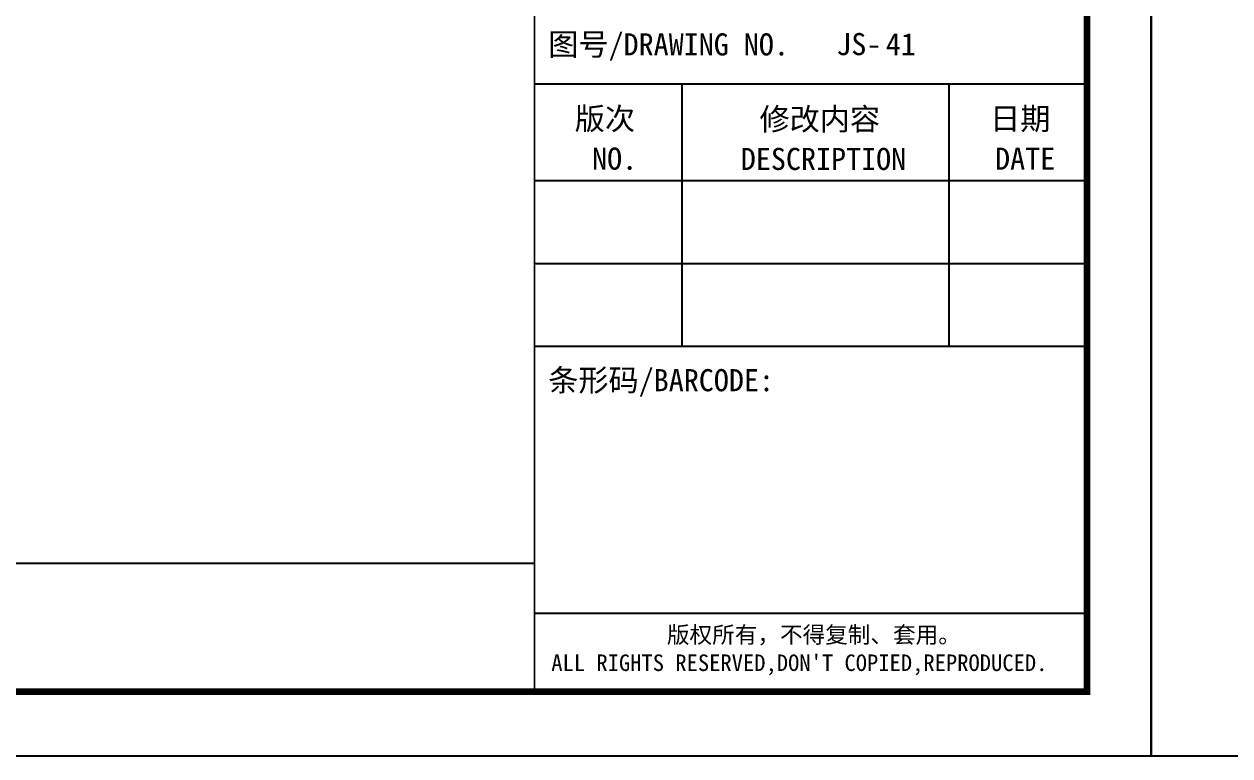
# Model space of a CAD drawing. Extents: x -737978 to 768813, y -372247 to 1140308.
# Drawn here: x -570573 to -565880, y -338663 to -335814 of the extents above; entities that cross this region are included whole.
import ezdxf
from ezdxf.enums import TextEntityAlignment as Align

# ---------------------------------------------------------------- set-up
doc = ezdxf.new("R2010")
doc.units = 0
doc.header["$LTSCALE"] = 10
doc.header["$MEASUREMENT"] = 0
doc.layers.get('0').update_dxf_attribs({"linetype": 'CONTINUOUS'})
doc.layers.add('PUB_TITLE', color=4, linetype='CONTINUOUS')
doc.layers.add('STAIR', color=2, linetype='CONTINUOUS')
doc.styles.add('-宋体', font='', dxfattribs={"width": 0.8})
doc.styles.get('-宋体').set_extended_font_data('SimSun')

# ---------------------------------------------------------------- blocks, each defined once
blk = doc.blocks.new('TQ1')
at = {"layer": 'PUB_TITLE'}
for p, q in [((-48255, -411855), (-48255, -414705)), ((-45355, -411855), (-45355, -414705)), ((-49855, -412905), (-43855, -412905)), ((-49855, -413805), (-43855, -413805))]:
    blk.add_line(p, q, dxfattribs=at)
at = {"layer": 'PUB_TITLE', "const_width": 20}
for points in [[(-49855, -378414), (-49855, -418455)], [(-49855, -411855), (-43855, -411855)], [(-49855, -414705), (-43855, -414705)], [(-49855, -417605), (-43855, -417605)]]:
    blk.add_lwpolyline(points, dxfattribs=at)
at = {"layer": 'PUB_TITLE', "style": '-宋体'}
for s, height, p in [('图号/DRAWING NO.', 240, (-49705, -411545)), ('JS-', 240, (-46577, -411542)), ('条形码/BARCODE:', 240, (-49705, -415192)), ('版权所有，不得复制、套用。', 180, (-48416, -417927)), ("ALL RIGHTS RESERVED,DON'T COPIED,REPRODUCED.", 180, (-49672, -418231))]:
    blk.add_text(s, height=height, dxfattribs=at).set_placement(p)
for s, p in [('版次', (-49090, -412352)), ('修改内容', (-46756, -412356)), ('日期', (-44579, -412352)), ('NO.', (-48984, -412786)), ('DESCRIPTION', (-46716, -412789)), ('DATE', (-44526, -412786))]:
    blk.add_text(s, height=240, dxfattribs=at).set_placement(p, align=Align.CENTER)

msp = doc.modelspace()

# ---------------------------------------------------------------- linework, layer by layer
at = {"layer": 'PUB_TITLE'}
for points in [[(-587211.3, -338662.7), (-566186.3, -338662.7), (-566186.3, -323812.7), (-587211.3, -323812.7)], [(-566186.3, -338662.7), (-545161.3, -338662.7), (-545161.3, -323812.7), (-566186.3, -323812.7)]]:
    msp.add_lwpolyline(points, close=True, dxfattribs=at)
at = {"layer": 'PUB_TITLE', "const_width": 25}
msp.add_lwpolyline([(-586586.3, -338412.7), (-566436.3, -338412.7), (-566436.3, -324062.7), (-586586.3, -324062.7)], close=True, dxfattribs=at)
at = {"layer": 'PUB_TITLE'}
msp.add_lwpolyline([(-586586.3, -337912.7), (-568586.6, -337912.7)], dxfattribs=at)
at = {"layer": 'STAIR'}
msp.add_lwpolyline([(-586586.3, -338412.7), (-568586.6, -338412.7)], dxfattribs=at)

# ---------------------------------------------------------------- block references
at = {"xscale": 0.3583768702508217, "yscale": 0.3583768702508217, "zscale": 0.3583768702508217}
msp.add_blockref('TQ1', (-550719.8, -188448.1), dxfattribs=at)

# ---------------------------------------------------------------- texts
at = {"layer": 'PUB_TITLE', "color": 6, "style": '-宋体'}
msp.add_text('41', height=86.01, dxfattribs=at).set_placement((-567219.2, -335935.3))

doc.saveas('drawing.dxf')
